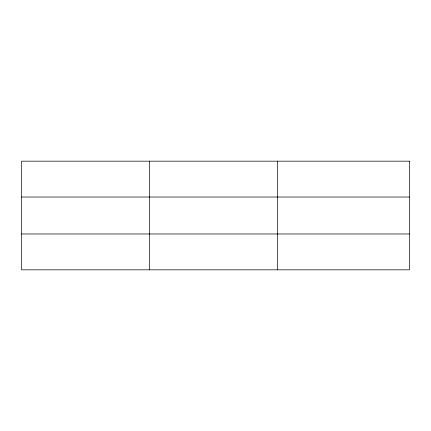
<?xml version="1.0" encoding="UTF-8"?>
<svg xmlns="http://www.w3.org/2000/svg" width="431" height="431" viewBox="0 0 431 431"><rect width="100%" height="100%" fill="white"/><g stroke="black" fill="none" stroke-linecap="round" stroke-linejoin="round"><path stroke-width="0.65" d="M149.557 161.172L149.557 269.828M277.564 161.172L277.564 269.828M21.55 197.026L409.45 197.026M21.55 233.974L409.45 233.974M409.45 161.172L409.45 269.828L21.55 269.828L21.55 161.172L409.45 161.172"/></g></svg>
